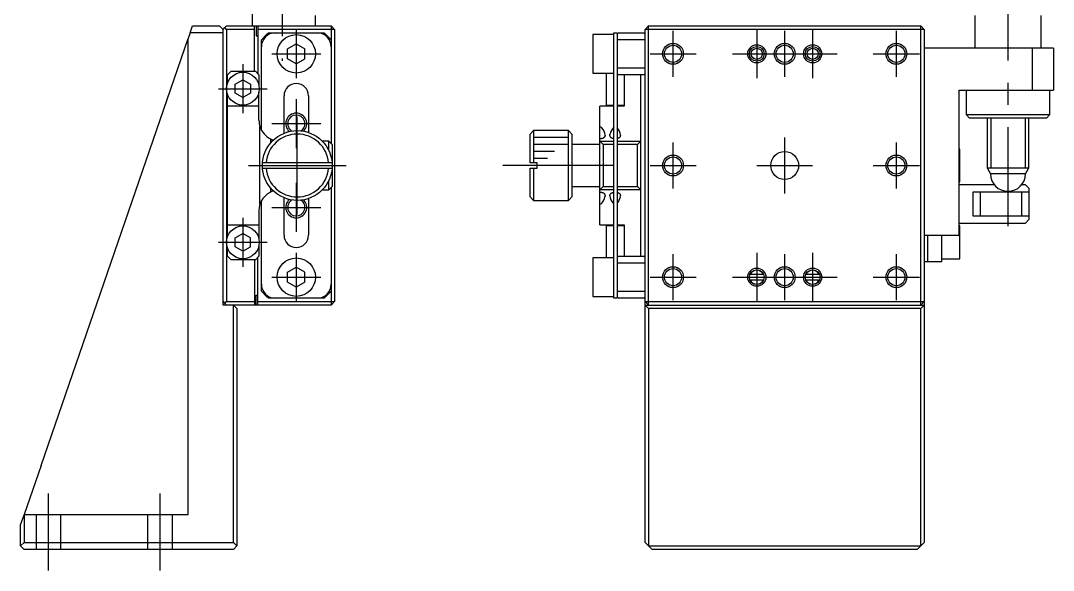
# Model space of a CAD drawing. Extents: x 0 to 329, y -8 to 243.
# Drawn here: x 0 to 148, y 68.6 to 147.4 of the extents above; entities that cross this region are included whole.
import ezdxf

# ---------------------------------------------------------------- set-up
doc = ezdxf.new("R2010")
doc.units = 0
doc.header["$LTSCALE"] = 0.5
doc.linetypes.add('CENTER', pattern=[50.8, 31.75, -6.35, 6.35, -6.35])
doc.linetypes.add('DASHED', pattern=[19.05, 12.7, -6.35])
for name, color, linetype in [('MSM_CENTER', 1, 'CENTER'), ('MSM_CONTINUOUS', 7, 'CONTINUOUS'), ('MSM_DASHED', 4, 'DASHED'), ('MSM_NARROW', 5, 'CONTINUOUS')]:
    doc.layers.add(name, color=color, linetype=linetype)

msp = doc.modelspace()

# ---------------------------------------------------------------- linework, layer by layer
at = {"layer": 'MSM_CENTER'}
for p, q in [((37.5, 186.4), (37.5, 141.6)), ((141.5, 182.9), (141.5, 117.9)), ((39.5, 146.1), (39.5, 139.1)), ((93.5, 139.3), (93.5, 145.9)), ((105.5, 146.1), (105.5, 139.1)), ((109.5, 139.3), (109.5, 145.9)), ((113.5, 146.1), (113.5, 139.1)), ((125.5, 139.3), (125.5, 145.9)), ((36, 142.6), (43, 142.6)), ((90.2, 142.6), (96.8, 142.6)), ((102, 142.6), (117, 142.6)), ((122.2, 142.6), (128.8, 142.6)), ((31.85, 141.1), (31.85, 134.1)), ((28.35, 137.6), (35.35, 137.6)), ((39.5, 136.1), (39.5, 129.1)), ((39.65, 119.6), (39.65, 133.6)), ((36, 132.6), (43, 132.6)), ((109.5, 122.6), (109.5, 130.6)), ((93.5, 123.3), (93.5, 129.9)), ((125.5, 123.3), (125.5, 129.9)), ((32.65, 126.6), (46.65, 126.6)), ((85, 126.6), (68, 126.6)), ((90.2, 126.6), (96.8, 126.6)), ((105.5, 126.6), (113.5, 126.6)), ((122.2, 126.6), (128.8, 126.6)), ((39.5, 124.1), (39.5, 117.1)), ((36, 120.6), (43, 120.6)), ((31.85, 119.1), (31.85, 112.1)), ((28.35, 115.6), (35.35, 115.6)), ((39.5, 114.1), (39.5, 107.1)), ((105.5, 114.1), (105.5, 107.1)), ((113.5, 114.1), (113.5, 107.1)), ((93.5, 107.3), (93.5, 113.9)), ((109.5, 107.3), (109.5, 113.9)), ((125.5, 107.3), (125.5, 113.9)), ((36, 110.6), (43, 110.6)), ((90.2, 110.6), (96.8, 110.6)), ((102, 110.6), (117, 110.6)), ((122.2, 110.6), (128.8, 110.6)), ((4, 68.6), (4, 79.6)), ((20, 68.6), (20, 79.6))]:
    msp.add_line(p, q, dxfattribs=at)
at = {"layer": 'MSM_CONTINUOUS'}
for p, q in [((33.25, 146.6), (33.25, 148.4)), ((42.25, 146.6), (42.25, 148.1)), ((136.75, 148.1), (136.75, 143.4)), ((146.25, 143.4), (146.25, 148.1)), ((24.28, 145.6), (24.62, 146.6)), ((24.62, 146.6), (28.5, 146.6)), ((29, 146.1), (28.5, 146.6)), ((29.25, 146.35), (29.5, 146.6)), ((29.5, 146.6), (44.5, 146.6)), ((33.5, 140.1), (33.5, 146.6)), ((33.75, 146.6), (33.75, 145.2)), ((34, 146.6), (34, 139.75)), ((44.5, 146.6), (44.5, 129.75)), ((45, 146.1), (44.5, 146.6)), ((90, 146.6), (89.5, 146.1)), ((90, 146.6), (129, 146.6)), ((90, 106.6), (90, 146.6)), ((129.5, 146.1), (129, 146.6)), ((129, 106.6), (129, 146.6)), ((24.28, 145.6), (24, 144.8)), ((29, 145.6), (24.28, 145.6)), ((29, 146.1), (29.25, 146.35)), ((29, 106.6), (29, 146.1)), ((29.5, 146.1), (29.25, 146.35)), ((33.5, 146.1), (29.5, 146.1)), ((29.5, 146.1), (29.5, 107.1)), ((33.75, 145.2), (34, 145.2)), ((45, 146.1), (34, 146.1)), ((35.3, 145.4), (34.5, 144.6)), ((35.3, 145.4), (35.5, 145.6)), ((35.63, 145.4), (35.3, 145.4)), ((35.5, 145.6), (43.5, 145.6)), ((43.7, 145.4), (43.37, 145.4)), ((43.5, 145.6), (43.7, 145.4)), ((44.5, 144.6), (43.7, 145.4)), ((45, 146.1), (45, 107.1)), ((82, 145.35), (82, 139.85)), ((85, 145.35), (82, 145.35)), ((85, 145.6), (85.5, 145.6)), ((85, 107.6), (85, 145.6)), ((85.7, 145.6), (85.5, 145.4)), ((85.5, 145.6), (85.5, 107.6)), ((85.7, 145.6), (89.3, 145.6)), ((89.5, 145.4), (89.3, 145.6)), ((129.5, 146.1), (89.5, 146.1)), ((89.5, 72.6), (89.5, 146.1)), ((129.5, 146.1), (129.5, 72.6)), ((2.93, 83.6), (24, 144.8)), ((24, 76.6), (24, 144.8)), ((34.5, 131.7), (34.5, 144.6)), ((38.25, 143.32), (39.5, 144.04)), ((39.5, 144.04), (40.75, 143.32)), ((89.5, 144.6), (85.5, 144.6)), ((38.25, 141.88), (38.25, 143.32)), ((40.75, 141.88), (40.75, 143.32)), ((148, 143.4), (129.5, 143.4)), ((145, 137.4), (145, 143.4)), ((148, 143.4), (148, 137.4)), ((39.5, 141.16), (38.25, 141.88)), ((39.5, 141.16), (40.75, 141.88)), ((85.5, 140.6), (89.5, 140.6)), ((29.65, 139.6), (30.15, 140.1)), ((29.65, 138.43), (29.65, 139.6)), ((30.15, 140.1), (33.65, 140.1)), ((33.65, 140.1), (34.15, 139.6)), ((34.15, 139.6), (34.15, 138.08)), ((82, 139.85), (85, 139.85)), ((83.9, 139.85), (83.9, 135.25)), ((85.5, 139.8), (85.7, 139.6)), ((89.3, 139.6), (85.7, 139.6)), ((86.5, 139.6), (86.5, 135.1)), ((88.9, 113.6), (88.9, 139.6)), ((89.3, 139.6), (89.5, 139.8)), ((30.75, 138.24), (31.85, 138.87)), ((30.75, 136.97), (30.75, 138.24)), ((31.85, 138.87), (32.95, 138.24)), ((32.95, 138.24), (32.95, 136.97)), ((29.65, 116.43), (29.65, 136.77)), ((31.85, 136.33), (30.75, 136.97)), ((32.95, 136.97), (31.85, 136.33)), ((34.15, 133.1), (34.15, 137.12)), ((37.75, 131.23), (37.75, 136.6)), ((41.25, 136.6), (41.25, 131.34)), ((134.5, 116.6), (134.5, 137.4)), ((134.5, 137.4), (148, 137.4)), ((135.5, 137.4), (135.5, 133.9)), ((147.5, 133.9), (147.5, 137.4)), ((34.15, 135.1), (29.65, 135.1)), ((83, 118.1), (83, 135.1)), ((85, 135.1), (83, 135.1)), ((83.9, 135.25), (85, 135.25)), ((85.5, 135.25), (86.5, 135.25)), ((86.5, 135.1), (85.5, 135.1)), ((135.5, 133.9), (147.5, 133.9)), ((135.5, 133.9), (136, 133.4)), ((147, 133.4), (136, 133.4)), ((138.5, 133.4), (138.5, 126.27)), ((144.5, 126.27), (144.5, 133.4)), ((147, 133.4), (147.5, 133.9)), ((34.3, 121.04), (34.3, 132.16)), ((83, 132.16), (83.11, 132.14)), ((83.11, 132.14), (83.2, 132.08)), ((83.2, 132.08), (83.29, 132)), ((35.8, 130.42), (35.8, 129.79)), ((73.5, 131.6), (73, 131.1)), ((73, 127), (73, 131.1)), ((73.5, 131.6), (73.5, 127)), ((78.5, 131.6), (73.5, 131.6)), ((78.5, 121.6), (78.5, 131.6)), ((79, 131.1), (78.5, 131.6)), ((79, 131.1), (79, 122.1)), ((83.03, 130.42), (83, 130.42)), ((83.07, 130.42), (83.03, 130.42)), ((83.1, 130.43), (83.07, 130.42)), ((83.14, 130.43), (83.1, 130.43)), ((83.17, 130.43), (83.14, 130.43)), ((83.2, 130.44), (83.17, 130.43)), ((83.23, 130.44), (83.2, 130.44)), ((83.26, 130.45), (83.23, 130.44)), ((83.29, 130.45), (83.26, 130.45)), ((83.31, 130.46), (83.29, 130.45)), ((83.34, 130.47), (83.31, 130.46)), ((83.37, 130.47), (83.34, 130.47)), ((83.4, 130.48), (83.37, 130.47)), ((83.43, 130.49), (83.4, 130.48)), ((83.46, 130.51), (83.43, 130.49)), ((83.48, 130.52), (83.46, 130.51)), ((83.51, 130.53), (83.48, 130.52)), ((83.53, 130.55), (83.51, 130.53)), ((83.56, 130.56), (83.53, 130.55)), ((83.58, 130.58), (83.56, 130.56)), ((83.6, 130.6), (83.58, 130.58)), ((83.62, 130.62), (83.6, 130.6)), ((83.64, 130.64), (83.62, 130.62)), ((83.66, 130.66), (83.64, 130.64)), ((83.68, 130.68), (83.66, 130.66)), ((83.69, 130.71), (83.68, 130.68)), ((83.7, 130.73), (83.69, 130.71)), ((83.72, 130.77), (83.7, 130.73)), ((83.73, 130.8), (83.72, 130.77)), ((83.74, 130.84), (83.73, 130.8)), ((83.75, 130.88), (83.74, 130.84)), ((83.75, 130.96), (83.75, 130.92)), ((83.75, 130.92), (83.75, 130.88)), ((84.45, 130.96), (84.46, 131.09)), ((84.45, 130.94), (84.45, 130.96)), ((84.45, 130.9), (84.45, 130.94)), ((84.46, 130.87), (84.45, 130.9)), ((84.46, 130.83), (84.46, 130.87)), ((84.47, 130.8), (84.46, 130.83)), ((84.48, 130.77), (84.47, 130.8)), ((84.49, 130.74), (84.48, 130.77)), ((84.51, 130.71), (84.49, 130.74)), ((84.52, 130.68), (84.51, 130.71)), ((84.54, 130.66), (84.52, 130.68)), ((84.56, 130.64), (84.54, 130.66)), ((84.58, 130.62), (84.56, 130.64)), ((84.6, 130.6), (84.58, 130.62)), ((84.62, 130.58), (84.6, 130.6)), ((84.64, 130.56), (84.62, 130.58)), ((84.66, 130.55), (84.64, 130.56)), ((84.69, 130.53), (84.66, 130.55)), ((84.71, 130.52), (84.69, 130.53)), ((84.74, 130.51), (84.71, 130.52)), ((84.76, 130.5), (84.74, 130.51)), ((84.79, 130.49), (84.76, 130.5)), ((84.82, 130.48), (84.79, 130.49)), ((84.84, 130.47), (84.82, 130.48)), ((84.87, 130.46), (84.84, 130.47)), ((84.9, 130.45), (84.87, 130.46)), ((84.94, 130.45), (84.9, 130.45)), ((84.97, 130.44), (84.94, 130.45)), ((85, 130.44), (84.97, 130.44)), ((85.53, 130.46), (85.5, 130.45)), ((85.56, 130.47), (85.53, 130.46)), ((85.59, 130.48), (85.56, 130.47)), ((85.62, 130.49), (85.59, 130.48)), ((85.65, 130.5), (85.62, 130.49)), ((85.68, 130.52), (85.65, 130.5)), ((85.7, 130.53), (85.68, 130.52)), ((85.73, 130.54), (85.7, 130.53)), ((85.75, 130.56), (85.73, 130.54)), ((85.77, 130.57), (85.75, 130.56)), ((85.8, 130.59), (85.77, 130.57)), ((85.82, 130.61), (85.8, 130.59)), ((85.84, 130.63), (85.82, 130.61)), ((85.86, 130.65), (85.84, 130.63)), ((85.87, 130.68), (85.86, 130.65)), ((85.89, 130.7), (85.87, 130.68)), ((85.9, 130.72), (85.89, 130.7)), ((85.91, 130.75), (85.9, 130.72)), ((85.92, 130.79), (85.91, 130.75)), ((85.93, 130.82), (85.92, 130.79)), ((85.94, 130.85), (85.93, 130.82)), ((85.95, 130.89), (85.94, 130.85)), ((85.95, 130.96), (85.95, 130.96)), ((85.95, 130.96), (85.95, 130.92)), ((85.95, 130.92), (85.95, 130.89)), ((44.15, 130.1), (43.22, 130.1)), ((44.15, 128.78), (44.15, 130.1)), ((44.15, 130.1), (44.65, 129.6)), ((44.65, 129.6), (44.65, 123.6)), ((83, 129.6), (79, 129.6)), ((83, 130.1), (83.5, 129.6)), ((83, 130.1), (85, 130.1)), ((83.5, 129.6), (83.5, 123.6)), ((85, 129.6), (83.5, 129.6)), ((85.5, 130.1), (88.9, 130.1)), ((88.4, 129.6), (85.5, 129.6)), ((88.4, 129.6), (88.9, 130.1)), ((88.4, 123.6), (88.4, 129.6)), ((134.6, 128.95), (134.5, 128.95)), ((134.6, 124.25), (134.6, 128.95)), ((44.63, 127), (34.67, 127)), ((34.67, 126.2), (44.63, 126.2)), ((74, 127), (73, 127)), ((73, 122.1), (73, 126.2)), ((73, 126.2), (74, 126.2)), ((73.5, 126.2), (73.5, 121.6)), ((74, 126.2), (74, 127)), ((138.5, 126.27), (144.5, 126.27)), ((138.5, 126.27), (139, 125.4)), ((144, 125.4), (144.5, 126.27)), ((44.15, 123.1), (44.15, 124.42)), ((144, 125.4), (139, 125.4)), ((35.8, 123.41), (35.8, 122.78)), ((43.22, 123.1), (44.15, 123.1)), ((44.65, 123.6), (44.15, 123.1)), ((44.5, 123.45), (44.5, 106.6)), ((79, 123.6), (83, 123.6)), ((83.5, 123.6), (83, 123.1)), ((85, 123.1), (83, 123.1)), ((83.5, 123.6), (85, 123.6)), ((85.5, 123.6), (88.4, 123.6)), ((88.9, 123.1), (85.5, 123.1)), ((88.9, 123.1), (88.4, 123.6)), ((134.5, 124.25), (134.6, 124.25)), ((139.54, 123.85), (134.5, 123.85)), ((136.5, 119.35), (136.5, 122.85)), ((136.5, 122.85), (144.5, 122.85)), ((137.5, 122.85), (137.5, 119.35)), ((144, 123.85), (143.46, 123.85)), ((143.5, 119.35), (143.5, 122.85)), ((144.5, 123.35), (144, 123.85)), ((144.5, 123.35), (144.5, 118.85)), ((34.5, 108.6), (34.5, 121.51)), ((37.75, 116.6), (37.75, 121.98)), ((41.25, 121.86), (41.25, 116.6)), ((73, 122.1), (73.5, 121.6)), ((73.5, 121.6), (78.5, 121.6)), ((78.5, 121.6), (79, 122.1)), ((83, 122.78), (83.03, 122.78)), ((83.03, 122.78), (83.07, 122.78)), ((83.07, 122.78), (83.1, 122.78)), ((83.1, 122.78), (83.13, 122.77)), ((83.13, 122.77), (83.16, 122.77)), ((83.16, 122.77), (83.19, 122.77)), ((83.19, 122.77), (83.23, 122.76)), ((83.23, 122.76), (83.26, 122.76)), ((83.26, 122.76), (83.29, 122.75)), ((83.29, 122.75), (83.32, 122.74)), ((83.32, 122.74), (83.34, 122.74)), ((83.34, 122.74), (83.37, 122.73)), ((83.37, 122.73), (83.4, 122.72)), ((83.4, 122.72), (83.43, 122.71)), ((83.43, 122.71), (83.46, 122.7)), ((83.46, 122.7), (83.48, 122.68)), ((83.48, 122.68), (83.51, 122.67)), ((83.51, 122.67), (83.54, 122.65)), ((83.54, 122.65), (83.56, 122.64)), ((83.56, 122.64), (83.58, 122.62)), ((83.58, 122.62), (83.61, 122.6)), ((83.61, 122.6), (83.63, 122.58)), ((83.63, 122.58), (83.65, 122.56)), ((83.65, 122.56), (83.66, 122.54)), ((83.66, 122.54), (83.68, 122.51)), ((83.68, 122.51), (83.69, 122.49)), ((83.69, 122.49), (83.71, 122.46)), ((83.71, 122.46), (83.72, 122.43)), ((83.72, 122.43), (83.73, 122.39)), ((83.73, 122.39), (83.74, 122.36)), ((83.74, 122.36), (83.75, 122.32)), ((83.75, 122.24), (83.74, 122.1)), ((83.75, 122.32), (83.75, 122.29)), ((83.75, 122.29), (83.75, 122.25)), ((83.75, 122.25), (83.75, 122.24)), ((84.45, 122.28), (84.46, 122.32)), ((84.45, 122.24), (84.45, 122.28)), ((84.46, 122.37), (84.47, 122.4)), ((84.46, 122.32), (84.46, 122.37)), ((84.47, 122.4), (84.48, 122.43)), ((84.48, 122.43), (84.49, 122.46)), ((84.49, 122.46), (84.5, 122.48)), ((84.5, 122.48), (84.52, 122.51)), ((84.52, 122.51), (84.53, 122.54)), ((84.53, 122.54), (84.55, 122.56)), ((84.55, 122.56), (84.57, 122.58)), ((84.57, 122.58), (84.59, 122.6)), ((84.59, 122.6), (84.61, 122.62)), ((84.61, 122.62), (84.63, 122.63)), ((84.63, 122.63), (84.66, 122.65)), ((84.66, 122.65), (84.68, 122.66)), ((84.68, 122.66), (84.71, 122.68)), ((84.71, 122.68), (84.73, 122.69)), ((84.73, 122.69), (84.76, 122.7)), ((84.76, 122.7), (84.78, 122.71)), ((84.78, 122.71), (84.81, 122.72)), ((84.81, 122.72), (84.84, 122.73)), ((84.84, 122.73), (84.87, 122.74)), ((84.87, 122.74), (84.9, 122.75)), ((84.9, 122.75), (84.93, 122.75)), ((84.93, 122.75), (84.95, 122.76)), ((84.95, 122.76), (84.98, 122.76)), ((84.98, 122.76), (85, 122.77)), ((85.5, 122.75), (85.53, 122.74)), ((85.53, 122.74), (85.56, 122.73)), ((85.56, 122.73), (85.59, 122.72)), ((85.59, 122.72), (85.62, 122.71)), ((85.62, 122.71), (85.65, 122.7)), ((85.65, 122.7), (85.67, 122.69)), ((85.67, 122.69), (85.7, 122.67)), ((85.7, 122.67), (85.73, 122.66)), ((85.73, 122.66), (85.75, 122.64)), ((85.75, 122.64), (85.78, 122.62)), ((85.78, 122.62), (85.8, 122.61)), ((85.8, 122.61), (85.82, 122.59)), ((85.82, 122.59), (85.84, 122.56)), ((85.84, 122.56), (85.86, 122.54)), ((85.86, 122.54), (85.88, 122.52)), ((85.88, 122.52), (85.89, 122.49)), ((85.89, 122.49), (85.91, 122.46)), ((85.91, 122.46), (85.92, 122.44)), ((85.92, 122.44), (85.93, 122.41)), ((85.93, 122.41), (85.94, 122.37)), ((85.94, 122.37), (85.94, 122.33)), ((85.94, 122.33), (85.95, 122.29)), ((85.95, 122.24), (85.94, 122.13)), ((85.95, 122.29), (85.95, 122.25)), ((85.95, 122.25), (85.95, 122.24)), ((34.15, 120.1), (34.15, 116.08)), ((83.11, 121.06), (83, 121.04)), ((83.2, 121.12), (83.11, 121.06)), ((83.3, 121.21), (83.2, 121.12)), ((85, 121.12), (84.92, 121.19)), ((144.5, 119.35), (136.5, 119.35)), ((144, 118.35), (144.5, 118.85)), ((29.65, 118.1), (34.15, 118.1)), ((83, 118.1), (85, 118.1)), ((83.9, 117.95), (83.9, 113.35)), ((85, 117.95), (83.9, 117.95)), ((85.5, 118.1), (86.5, 118.1)), ((86.5, 117.95), (85.5, 117.95)), ((86.5, 118.1), (86.5, 113.6)), ((134.5, 118.35), (144, 118.35)), ((134.6, 117.95), (134.5, 117.95)), ((134.6, 113.25), (134.6, 117.95)), ((30.75, 116.24), (31.85, 116.87)), ((30.75, 114.97), (30.75, 116.24)), ((32.95, 116.24), (31.85, 116.87)), ((32.95, 114.97), (32.95, 116.24)), ((129.5, 116.6), (134.5, 116.6)), ((130, 112.8), (130, 116.6)), ((132, 112.8), (132, 116.6)), ((29.65, 113.6), (29.65, 114.77)), ((31.85, 114.33), (30.75, 114.97)), ((31.85, 114.33), (32.95, 114.97)), ((34.15, 115.12), (34.15, 113.6)), ((30.15, 113.1), (29.65, 113.6)), ((33.65, 113.1), (30.15, 113.1)), ((33.5, 113.1), (33.5, 106.6)), ((34.15, 113.6), (33.65, 113.1)), ((34, 106.6), (34, 113.45)), ((82, 113.35), (82, 107.85)), ((85, 113.35), (82, 113.35)), ((85.7, 113.6), (85.5, 113.4)), ((89.5, 112.6), (85.5, 112.6)), ((85.7, 113.6), (89.3, 113.6)), ((89.5, 113.4), (89.3, 113.6)), ((132, 112.8), (129.5, 112.8)), ((132, 113.25), (134.6, 113.25)), ((38.25, 111.32), (39.5, 112.04)), ((38.25, 109.88), (38.25, 111.32)), ((40.75, 111.32), (39.5, 112.04)), ((40.75, 109.88), (40.75, 111.32)), ((106.48, 111), (104.52, 111)), ((114.48, 111), (112.52, 111)), ((39.5, 109.16), (38.25, 109.88)), ((40.75, 109.88), (39.5, 109.16)), ((104.52, 110.2), (106.48, 110.2)), ((112.52, 110.2), (114.48, 110.2)), ((34.5, 108.6), (35.3, 107.8)), ((43.7, 107.8), (44.5, 108.6)), ((85.5, 108.6), (89.5, 108.6)), ((29, 107.1), (29.25, 106.85)), ((44.5, 106.6), (29, 106.6)), ((29.25, 106.85), (29.5, 107.1)), ((29.5, 106.6), (29.25, 106.85)), ((29.5, 107.1), (33.5, 107.1)), ((30.5, 72.6), (30.5, 106.6)), ((30.5, 106.6), (31, 106.1)), ((33.75, 106.6), (33.75, 108)), ((33.75, 108), (34, 108)), ((34, 107.1), (45, 107.1)), ((35.3, 107.8), (35.63, 107.8)), ((35.5, 107.6), (35.3, 107.8)), ((43.5, 107.6), (35.5, 107.6)), ((43.37, 107.8), (43.7, 107.8)), ((43.7, 107.8), (43.5, 107.6)), ((44.5, 106.6), (45, 107.1)), ((82, 107.85), (85, 107.85)), ((85.5, 107.6), (85, 107.6)), ((85.5, 107.8), (85.7, 107.6)), ((89.3, 107.6), (85.7, 107.6)), ((89.3, 107.6), (89.5, 107.8)), ((89.5, 107.1), (129.5, 107.1)), ((89.5, 107.1), (90, 106.6)), ((89.5, 106.6), (90, 106.1)), ((89.5, 106.6), (129.5, 106.6)), ((129, 106.6), (129.5, 107.1)), ((129, 106.1), (129.5, 106.6)), ((31, 106.1), (31, 72.1)), ((90, 106.1), (90, 72.1)), ((129, 106.1), (90, 106.1)), ((129, 72.1), (129, 106.1)), ((2.93, 83.6), (0.52, 76.6)), ((0, 75.1), (0.5, 76.55)), ((0.52, 76.6), (0.5, 76.55)), ((0.5, 76.55), (0.5, 72.6)), ((0.52, 76.6), (24, 76.6)), ((0, 72.1), (0, 75.1)), ((0.5, 72.6), (0, 72.1)), ((0.5, 72.6), (30.5, 72.6)), ((31, 72.1), (30.5, 72.6)), ((90.5, 71.6), (89.5, 72.6)), ((129.5, 72.6), (128.5, 71.6)), ((0, 72.1), (0.5, 71.6)), ((30.5, 71.6), (0.5, 71.6)), ((30.5, 71.6), (31, 72.1)), ((90, 72.1), (129, 72.1)), ((128.5, 71.6), (90.5, 71.6))]:
    msp.add_line(p, q, dxfattribs=at)
for centre, radius in [((39.5, 142.6), 2.75), ((93.5, 142.6), 1.23), ((105.5, 142.6), 1.06), ((109.5, 142.6), 1.23), ((113.5, 142.6), 1.06), ((125.5, 142.6), 1.23), ((105.5, 142.6), 0.8), ((113.5, 142.6), 0.8), ((31.85, 137.6), 2.35), ((39.65, 126.6), 5), ((93.5, 126.6), 1.23), ((109.5, 126.6), 2), ((125.5, 126.6), 1.23), ((31.85, 115.6), 2.35), ((39.5, 110.6), 2.75), ((93.5, 110.6), 1.23), ((105.5, 110.6), 1.06), ((109.5, 110.6), 1.23), ((113.5, 110.6), 1.06), ((125.5, 110.6), 1.23)]:
    msp.add_circle(centre, radius, dxfattribs=at)
for centre, radius, start, end in [((36.5, 143.6), 2, 90, 180), ((42.5, 143.6), 2, 0, 90), ((39.5, 136.6), 1.75, 0, 180), ((39.5, 132.6), 1.23, 303.2989, 239.5653), ((37.15, 133.1), 3, 180, 198.1949), ((37.15, 133.1), 3, 198.195, 243.2562), ((81.9, 130.77), 1.86, 5.9008, 41.459), ((86.31, 130.73), 1.88, 134.0256, 169.0494), ((84.12, 130.78), 1.84, 5.6931, 41.3869), ((39.65, 126.6), 4.5, 5.0997, 174.9003), ((37.15, 133.1), 3, 243.2563, 252.096), ((39.65, 126.6), 4.5, 185.0997, 354.9003), ((141.5, 125.4), 2.5, 180, 0), ((37.15, 120.1), 3, 107.904, 180), ((39.5, 120.6), 1.23, 120.4345, 56.7013), ((81.8, 122.5), 1.98, 319.2508, 348.207), ((86.29, 122.43), 1.85, 185.8827, 222.1861), ((83.99, 122.5), 1.99, 319.4798, 349.0703), ((39.5, 116.6), 1.75, 180, 0), ((105.5, 110.6), 1, 23.5782, 156.4218), ((113.5, 110.6), 1, 23.5782, 156.4218), ((36.5, 109.6), 2, 180, 270), ((42.5, 109.6), 2, 270, 0), ((105.5, 110.6), 1, 203.5782, 336.4218), ((113.5, 110.6), 1, 203.5782, 336.4218)]:
    msp.add_arc(centre, radius, start, end, dxfattribs=at)
at = {"layer": 'MSM_DASHED'}
for p, q in [((2.25, 71.6), (2.25, 76.6)), ((5.75, 71.6), (5.75, 76.6)), ((18.25, 71.6), (18.25, 76.6)), ((21.75, 71.6), (21.75, 76.6))]:
    msp.add_line(p, q, dxfattribs=at)
at = {"layer": 'MSM_NARROW'}
for p, q in [((139.04, 133.4), (139.04, 126.27)), ((143.96, 133.4), (143.96, 126.27)), ((78.5, 130.6), (73.5, 130.6)), ((78.5, 129.6), (73.5, 129.6)), ((76.5, 128.6), (73.5, 128.6)), ((75.5, 127.6), (73.5, 127.6))]:
    msp.add_line(p, q, dxfattribs=at)
for centre, radius in [((93.5, 142.6), 1.5), ((105.5, 142.6), 1.3), ((109.5, 142.6), 1.5), ((113.5, 142.6), 1.3), ((125.5, 142.6), 1.5), ((93.5, 126.6), 1.5), ((125.5, 126.6), 1.5), ((93.5, 110.6), 1.5), ((105.5, 110.6), 1.3), ((109.5, 110.6), 1.5), ((113.5, 110.6), 1.3), ((125.5, 110.6), 1.5)]:
    msp.add_circle(centre, radius, dxfattribs=at)
for centre, start, end in [((39.5, 132.6), 313.9446, 228.9196), ((39.5, 120.6), 131.0803, 46.0555)]:
    msp.add_arc(centre, 1.5, start, end, dxfattribs=at)

doc.saveas('drawing.dxf')
